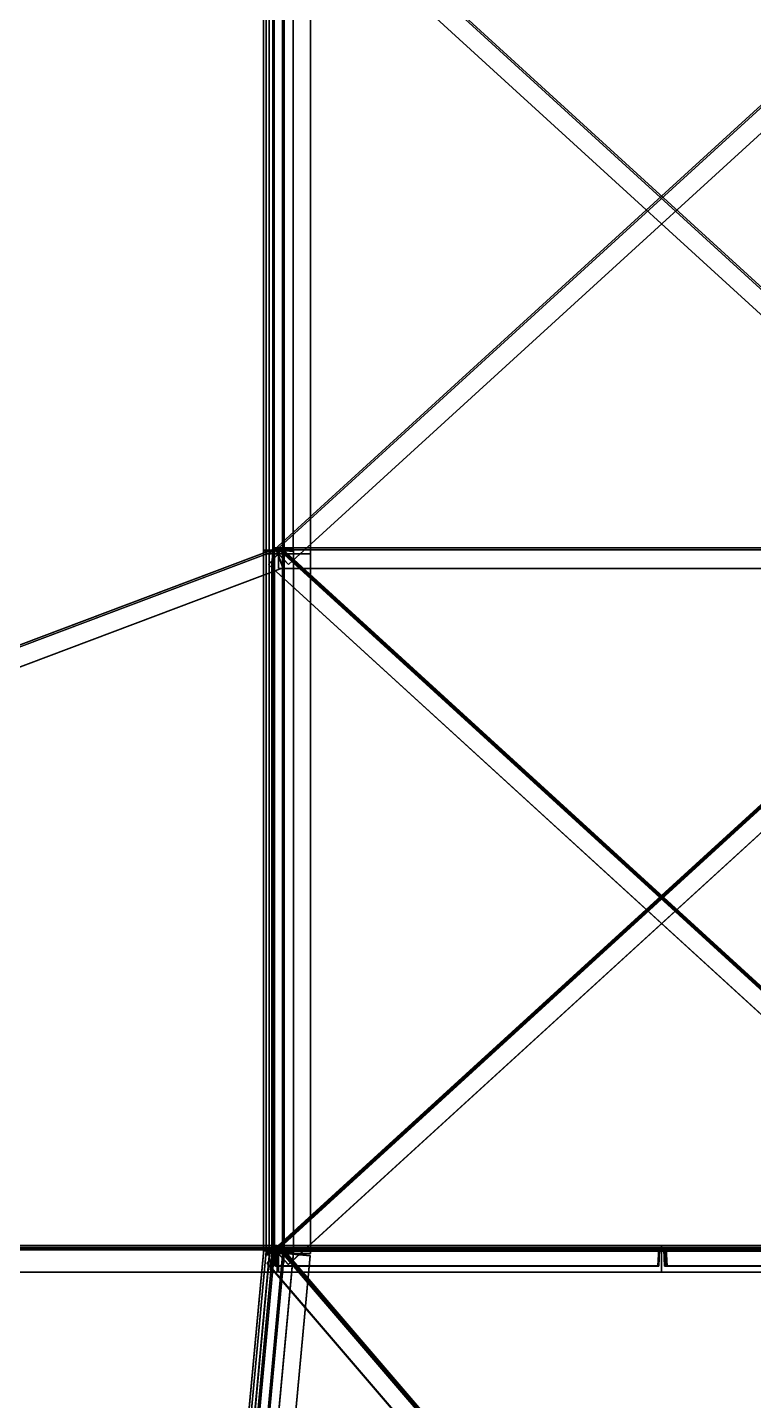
# Model space of a CAD drawing. Extents: x -14.2 to 13.4, y -20.5 to 46.3.
# Drawn here: x -2.151 to 0.312, y 23.502 to 28.161 of the extents above; entities that cross this region are included whole.
import ezdxf

# ---------------------------------------------------------------- set-up
doc = ezdxf.new("R2010")
doc.units = 0

msp = doc.modelspace()

# ---------------------------------------------------------------- linework, layer by layer
at = {"layer": '1', "color": 5}
for points in [[(-1.3506, 28.7625, 0.9852), (-1.3506, 26.3875, -1.0148), (-1.2806, 26.3875, -1.0148), (-1.2806, 28.7625, 0.9852)], [(-1.3506, 28.7592, 0.989), (-1.3506, 26.3842, -1.011), (-1.3506, 26.3875, -1.0148), (-1.3506, 28.7625, 0.9852)], [(-1.2856, 28.7592, 0.989), (-1.2856, 26.3842, -1.011), (-1.3506, 26.3842, -1.011), (-1.3506, 28.7592, 0.989)], [(-1.2867, 28.7646, 1.0197), (1.3133, 26.3896, 1.0197), (1.2661, 26.3379, 1.0197), (-1.3339, 28.7129, 1.0197)], [(-1.3339, 28.7129, -1.0197), (1.2661, 26.3379, -1.0197), (1.3133, 26.3896, -1.0197), (-1.2867, 28.7646, -1.0197)], [(-1.3339, 28.7129, 1.0137), (1.2661, 26.3379, 1.0137), (1.3093, 26.3851, 1.0137), (-1.2907, 28.7601, 1.0137)], [(-1.2907, 28.7601, -1.0137), (1.3093, 26.3851, -1.0137), (1.2661, 26.3379, -1.0137), (-1.3339, 28.7129, -1.0137)], [(-1.2494, 28.7625, -0.9852), (-1.2494, 26.3875, 1.0148), (-1.3194, 26.3875, 1.0148), (-1.3194, 28.7625, -0.9852)], [(-1.3194, 28.7625, -0.9852), (-1.3194, 26.3875, 1.0148), (-1.3194, 26.3424, 0.9613), (-1.3194, 28.7174, -1.0387)], [(-1.3144, 28.7592, -0.989), (-1.3144, 26.3842, 1.011), (-1.2494, 26.3842, 1.011), (-1.2494, 28.7592, -0.989)], [(-1.3144, 28.7174, -1.0387), (-1.3144, 26.3424, 0.9613), (-1.3144, 26.3842, 1.011), (-1.3144, 28.7592, -0.989)], [(1.3339, 28.7129, 1.0197), (-1.2661, 26.3379, 1.0197), (-1.3133, 26.3896, 1.0197), (1.2867, 28.7646, 1.0197)], [(1.2867, 28.7646, 0.9497), (-1.3133, 26.3896, 0.9497), (-1.3093, 26.3851, 0.9497), (1.2907, 28.7601, 0.9497)], [(1.2867, 28.7646, 1.0197), (-1.3133, 26.3896, 1.0197), (-1.3133, 26.3896, 0.9497), (1.2867, 28.7646, 0.9497)], [(1.2867, 28.7646, -0.9497), (-1.3133, 26.3896, -0.9497), (-1.3133, 26.3896, -1.0197), (1.2867, 28.7646, -1.0197)], [(1.2907, 28.7601, -0.9497), (-1.3093, 26.3851, -0.9497), (-1.3133, 26.3896, -0.9497), (1.2867, 28.7646, -0.9497)], [(1.2867, 28.7646, -1.0197), (-1.3133, 26.3896, -1.0197), (-1.2661, 26.3379, -1.0197), (1.3339, 28.7129, -1.0197)], [(1.2907, 28.7601, 1.0137), (-1.3093, 26.3851, 1.0137), (-1.2661, 26.3379, 1.0137), (1.3339, 28.7129, 1.0137)], [(1.2907, 28.7601, 0.9497), (-1.3093, 26.3851, 0.9497), (-1.3093, 26.3851, 1.0137), (1.2907, 28.7601, 1.0137)], [(1.2907, 28.7601, -1.0137), (-1.3093, 26.3851, -1.0137), (-1.3093, 26.3851, -0.9497), (1.2907, 28.7601, -0.9497)], [(1.3339, 28.7129, -1.0137), (-1.2661, 26.3379, -1.0137), (-1.3093, 26.3851, -1.0137), (1.2907, 28.7601, -1.0137)], [(-1.2907, 28.7601, 0.9497), (1.3093, 26.3851, 0.9497), (1.3133, 26.3896, 0.9497), (-1.2867, 28.7646, 0.9497)], [(-1.2867, 28.7646, -0.9497), (1.3133, 26.3896, -0.9497), (1.3093, 26.3851, -0.9497), (-1.2907, 28.7601, -0.9497)], [(-1.2907, 28.7601, 1.0137), (1.3093, 26.3851, 1.0137), (1.3093, 26.3851, 0.9497), (-1.2907, 28.7601, 0.9497)], [(-1.2907, 28.7601, -0.9497), (1.3093, 26.3851, -0.9497), (1.3093, 26.3851, -1.0137), (-1.2907, 28.7601, -1.0137)], [(-1.2867, 28.7646, 0.9497), (1.3133, 26.3896, 0.9497), (1.3133, 26.3896, 1.0197), (-1.2867, 28.7646, 1.0197)], [(-1.2867, 28.7646, -1.0197), (1.3133, 26.3896, -1.0197), (1.3133, 26.3896, -0.9497), (-1.2867, 28.7646, -0.9497)], [(-1.2856, 28.7174, 1.0387), (-1.2856, 26.3424, -0.9613), (-1.2856, 26.3842, -1.011), (-1.2856, 28.7592, 0.989)], [(-1.2806, 28.7625, 0.9852), (-1.2806, 26.3875, -1.0148), (-1.2806, 26.3424, -0.9613), (-1.2806, 28.7174, 1.0387)], [(-1.2494, 28.7592, -0.989), (-1.2494, 26.3842, 1.011), (-1.2494, 26.3875, 1.0148), (-1.2494, 28.7625, -0.9852)], [(-1.3339, 28.7129, 1.0197), (1.2661, 26.3379, 1.0197), (1.2661, 26.3379, 1.0137), (-1.3339, 28.7129, 1.0137)], [(-1.3339, 28.7129, -1.0137), (1.2661, 26.3379, -1.0137), (1.2661, 26.3379, -1.0197), (-1.3339, 28.7129, -1.0197)], [(-1.3194, 28.7174, -1.0387), (-1.3194, 26.3424, 0.9613), (-1.3144, 26.3424, 0.9613), (-1.3144, 28.7174, -1.0387)], [(-1.2806, 28.7174, 1.0387), (-1.2806, 26.3424, -0.9613), (-1.2856, 26.3424, -0.9613), (-1.2856, 28.7174, 1.0387)], [(1.3339, 28.7129, 1.0137), (-1.2661, 26.3379, 1.0137), (-1.2661, 26.3379, 1.0197), (1.3339, 28.7129, 1.0197)], [(1.3339, 28.7129, -1.0197), (-1.2661, 26.3379, -1.0197), (-1.2661, 26.3379, -1.0137), (1.3339, 28.7129, -1.0137)], [(-1.3097, 26.3924, 1.0195), (-7.6097, 24.0174, 0.0195), (-7.6, 24.0211, -0.0497), (-1.3, 26.3961, 0.9503)], [(-1.3, 26.3961, -0.9503), (-7.6, 24.0211, 0.0497), (-7.6097, 24.0174, -0.0195), (-1.3097, 26.3924, -1.0195)], [(-1.285, 26.3269, 1.0195), (-7.585, 23.9519, 0.0195), (-7.6097, 24.0174, 0.0195), (-1.3097, 26.3924, 1.0195)], [(-1.3097, 26.3924, -1.0195), (-7.6097, 24.0174, -0.0195), (-7.585, 23.9519, -0.0195), (-1.285, 26.3269, -1.0195)], [(-1.2979, 26.3904, 0.9503), (-7.5979, 24.0154, -0.0497), (-7.6067, 24.0121, 0.0136), (-1.3067, 26.3871, 1.0136)], [(-1.3067, 26.3871, -1.0136), (-7.6067, 24.0121, -0.0136), (-7.5979, 24.0154, 0.0497), (-1.2979, 26.3904, -0.9503)], [(-1.3067, 26.3871, 1.0136), (-7.6067, 24.0121, 0.0136), (-7.5841, 23.9522, 0.0136), (-1.2841, 26.3272, 1.0136)], [(-1.2841, 26.3272, -1.0136), (-7.5841, 23.9522, -0.0136), (-7.6067, 24.0121, -0.0136), (-1.3067, 26.3871, -1.0136)], [(-1.3, 26.3961, 0.9503), (-7.6, 24.0211, -0.0497), (-7.5979, 24.0154, -0.0497), (-1.2979, 26.3904, 0.9503)], [(-1.2979, 26.3904, -0.9503), (-7.5979, 24.0154, 0.0497), (-7.6, 24.0211, 0.0497), (-1.3, 26.3961, -0.9503)], [(-1.2806, 26.3875, -1.0148), (-1.3506, 26.3875, -1.0148), (-1.3506, 26.3842, -1.011)], [(-1.2806, 26.3875, -1.0148), (-1.3506, 26.3842, -1.011), (-1.2856, 26.3842, -1.011)], [(-1.3505, 26.3877, 0.9849), (-1.3505, 24.0127, -1.0151), (-1.2805, 24.0124, -1.0147), (-1.2805, 26.3874, 0.9853)], [(-1.3505, 26.3845, 0.9887), (-1.3505, 24.0095, -1.0113), (-1.3505, 24.0127, -1.0151), (-1.3505, 26.3877, 0.9849)], [(-1.2805, 26.3874, 0.9853), (-1.3505, 26.3877, 0.9849), (-1.3505, 26.3845, 0.9887)], [(-1.2805, 26.3874, 0.9853), (-1.3505, 26.3845, 0.9887), (-1.2855, 26.3842, 0.9891)], [(-1.2855, 26.3842, 0.9891), (-1.2855, 24.0092, -1.0109), (-1.3505, 24.0095, -1.0113), (-1.3505, 26.3845, 0.9887)], [(-1.2867, 26.3896, -0.9803), (1.3133, 24.0146, -0.9803), (1.2661, 23.9629, -0.9803), (-1.3339, 26.3379, -0.9803)], [(-1.2867, 26.3896, -0.9803), (-1.2907, 26.3851, -0.9863), (-1.3339, 26.3379, -0.9863)], [(-1.2867, 26.3896, -0.9803), (-1.3339, 26.3379, -0.9863), (-1.3339, 26.3379, -0.9803)], [(-1.3339, 26.3379, -0.9863), (1.2661, 23.9629, -0.9863), (1.3093, 24.0101, -0.9863), (-1.2907, 26.3851, -0.9863)], [(-1.2861, 26.3903, 1.0187), (-1.2903, 26.3856, 1.013), (-1.3334, 26.3384, 1.0162)], [(-1.2861, 26.3903, 1.0187), (-1.3334, 26.3384, 1.0162), (-1.3332, 26.3386, 1.0221)], [(-1.3334, 26.3384, 1.0162), (1.2666, 23.9634, 1.0162), (1.3097, 24.0106, 1.013), (-1.2903, 26.3856, 1.013)], [(-1.2861, 26.3903, 1.0187), (1.3139, 24.0153, 1.0187), (1.2668, 23.9636, 1.0221), (-1.3332, 26.3386, 1.0221)], [(-1.3182, 26.3882, -0.9843), (-1.3182, 24.0132, 1.0157), (-1.3223, 23.9682, 0.9622), (-1.3223, 26.3432, -1.0378)], [(-1.3182, 26.3882, -0.9843), (-1.3173, 26.343, -1.038), (-1.3223, 26.3432, -1.0378)], [(-1.3194, 26.3244, 1), (-1.3194, 26.3244, -1), (-1.3194, 26.3944, -1), (-1.3194, 26.3944, 1)], [(-1.3194, 26.3944, 1), (-1.3194, 26.3944, -1), (-1.2494, 26.3944, -1), (-1.2494, 26.3944, 1)], [(-1.3194, 26.3944, 1), (-1.3194, 26.3244, 1), (-1.3144, 26.3244, 1)], [(-1.3194, 26.3944, 1), (-1.3144, 26.3244, 1), (-1.3144, 26.3894, 1)], [(-1.3194, 26.3944, 1), (-1.3144, 26.3894, 1), (-1.2494, 26.3894, 1)], [(-1.3194, 26.3944, 1), (-1.2494, 26.3894, 1), (-1.2494, 26.3944, 1)], [(-1.3194, 26.3944, -1), (-1.3194, 26.3244, -1), (-1.3144, 26.3244, -1)], [(-1.3194, 26.3944, -1), (-1.3144, 26.3244, -1), (-1.3144, 26.3894, -1)], [(-1.3194, 26.3944, -1), (-1.3144, 26.3894, -1), (-1.2494, 26.3894, -1)], [(-1.3194, 26.3944, -1), (-1.2494, 26.3894, -1), (-1.2494, 26.3944, -1)], [(-1.3194, 26.3875, 1.0148), (-1.2494, 26.3875, 1.0148), (-1.2494, 26.3842, 1.011)], [(-1.3194, 26.3875, 1.0148), (-1.2494, 26.3842, 1.011), (-1.3144, 26.3842, 1.011)], [(-1.3194, 26.3875, 1.0148), (-1.3144, 26.3842, 1.011), (-1.3144, 26.3424, 0.9613)], [(-1.3194, 26.3875, 1.0148), (-1.3144, 26.3424, 0.9613), (-1.3194, 26.3424, 0.9613)], [(-1.2483, 26.3855, -0.9875), (-1.2483, 24.0105, 1.0125), (-1.3182, 24.0132, 1.0157), (-1.3182, 26.3882, -0.9843)], [(-1.3182, 26.3882, -0.9843), (-1.2483, 26.3855, -0.9875), (-1.2486, 26.3823, -0.9913)], [(-1.3182, 26.3882, -0.9843), (-1.2486, 26.3823, -0.9913), (-1.3135, 26.3848, -0.9884)], [(-1.3182, 26.3882, -0.9843), (-1.3135, 26.3848, -0.9884), (-1.3173, 26.343, -1.038)], [(-1.3173, 26.343, -1.038), (-1.3173, 23.968, 0.962), (-1.3135, 24.0098, 1.0116), (-1.3135, 26.3848, -0.9884)], [(-1.3144, 26.3894, 1), (-1.3144, 26.3894, -1), (-1.3144, 26.3244, -1), (-1.3144, 26.3244, 1)], [(-1.2494, 26.3894, 1), (-1.2494, 26.3894, -1), (-1.3144, 26.3894, -1), (-1.3144, 26.3894, 1)], [(1.2884, 26.3877, -0.9488), (-1.3116, 24.0127, -0.9488), (-1.3139, 24.0153, -1.0187), (1.2861, 26.3903, -1.0187)], [(1.2861, 26.3903, -1.0187), (-1.3139, 24.0153, -1.0187), (-1.2668, 23.9636, -1.0221), (1.3332, 26.3386, -1.0221)], [(-1.3135, 26.3848, -0.9884), (-1.3135, 24.0098, 1.0116), (-1.2486, 24.0073, 1.0087), (-1.2486, 26.3823, -0.9913)], [(-1.3133, 26.3896, 1.0197), (-1.2661, 26.3379, 1.0197), (-1.2661, 26.3379, 1.0137)], [(-1.3133, 26.3896, 1.0197), (-1.2661, 26.3379, 1.0137), (-1.3093, 26.3851, 1.0137)], [(-1.3133, 26.3896, 1.0197), (-1.3093, 26.3851, 1.0137), (-1.3093, 26.3851, 0.9497)], [(-1.3133, 26.3896, 1.0197), (-1.3093, 26.3851, 0.9497), (-1.3133, 26.3896, 0.9497)], [(-1.3133, 26.3896, -1.0197), (-1.3133, 26.3896, -0.9497), (-1.3093, 26.3851, -0.9497)], [(-1.3133, 26.3896, -1.0197), (-1.3093, 26.3851, -0.9497), (-1.3093, 26.3851, -1.0137)], [(-1.3133, 26.3896, -1.0197), (-1.3093, 26.3851, -1.0137), (-1.2661, 26.3379, -1.0137)], [(-1.3133, 26.3896, -1.0197), (-1.2661, 26.3379, -1.0137), (-1.2661, 26.3379, -1.0197)], [(1.2867, 26.3896, 1.0503), (-1.3133, 24.0146, 1.0503), (-1.3133, 24.0146, 0.9803), (1.2867, 26.3896, 0.9803)], [(1.2907, 26.3851, 1.0503), (-1.3093, 24.0101, 1.0503), (-1.3133, 24.0146, 1.0503), (1.2867, 26.3896, 1.0503)], [(1.2867, 26.3896, 0.9803), (-1.3133, 24.0146, 0.9803), (-1.2661, 23.9629, 0.9803), (1.3339, 26.3379, 0.9803)], [(1.2924, 26.3833, -0.9491), (-1.3076, 24.0083, -0.9491), (-1.3116, 24.0127, -0.9488), (1.2884, 26.3877, -0.9488)], [(-1.3097, 26.3924, 1.0195), (-1.2979, 26.3904, 0.9503), (-1.3, 26.3961, 0.9503)], [(-1.3097, 26.3924, -1.0195), (-1.3, 26.3961, -0.9503), (-1.2979, 26.3904, -0.9503)], [(-1.3097, 26.3924, 1.0195), (-1.285, 26.3269, 1.0195), (-1.2841, 26.3272, 1.0136)], [(-1.3097, 26.3924, 1.0195), (-1.2841, 26.3272, 1.0136), (-1.3067, 26.3871, 1.0136)], [(-1.3097, 26.3924, 1.0195), (-1.3067, 26.3871, 1.0136), (-1.2979, 26.3904, 0.9503)], [(-1.3097, 26.3924, -1.0195), (-1.2979, 26.3904, -0.9503), (-1.3067, 26.3871, -1.0136)], [(-1.3097, 26.3924, -1.0195), (-1.3067, 26.3871, -1.0136), (-1.2841, 26.3272, -1.0136)], [(-1.3097, 26.3924, -1.0195), (-1.2841, 26.3272, -1.0136), (-1.285, 26.3269, -1.0195)], [(1.2903, 26.3856, -1.013), (-1.3097, 24.0106, -1.013), (-1.3076, 24.0083, -0.9491), (1.2924, 26.3833, -0.9491)], [(1.3334, 26.3384, -1.0162), (-1.2666, 23.9634, -1.0162), (-1.3097, 24.0106, -1.013), (1.2903, 26.3856, -1.013)], [(1.2907, 26.3851, 0.9863), (-1.3093, 24.0101, 0.9863), (-1.3093, 24.0101, 1.0503), (1.2907, 26.3851, 1.0503)], [(1.3339, 26.3379, 0.9863), (-1.2661, 23.9629, 0.9863), (-1.3093, 24.0101, 0.9863), (1.2907, 26.3851, 0.9863)], [(1.3, 26.3247, 1.0197), (-1.3, 26.3247, 1.0197), (-1.3, 26.3947, 1.0197), (1.3, 26.3947, 1.0197)], [(1.3, 26.3947, 0.9497), (-1.3, 26.3947, 0.9497), (-1.3, 26.3887, 0.9497), (1.3, 26.3887, 0.9497)], [(1.3, 26.3947, 1.0197), (-1.3, 26.3947, 1.0197), (-1.3, 26.3947, 0.9497), (1.3, 26.3947, 0.9497)], [(-1.3, 26.3947, 1.0197), (-1.3, 26.3247, 1.0197), (-1.3, 26.3247, 1.0137)], [(-1.3, 26.3947, 1.0197), (-1.3, 26.3247, 1.0137), (-1.3, 26.3887, 1.0137)], [(-1.3, 26.3947, 1.0197), (-1.3, 26.3887, 1.0137), (-1.3, 26.3887, 0.9497)], [(-1.3, 26.3947, 1.0197), (-1.3, 26.3887, 0.9497), (-1.3, 26.3947, 0.9497)], [(1.3, 26.3947, -0.9497), (-1.3, 26.3947, -0.9497), (-1.3, 26.3947, -1.0197), (1.3, 26.3947, -1.0197)], [(1.3, 26.3887, -0.9497), (-1.3, 26.3887, -0.9497), (-1.3, 26.3947, -0.9497), (1.3, 26.3947, -0.9497)], [(1.3, 26.3947, -1.0197), (-1.3, 26.3947, -1.0197), (-1.3, 26.3247, -1.0197), (1.3, 26.3247, -1.0197)], [(-1.3, 26.3947, -1.0197), (-1.3, 26.3947, -0.9497), (-1.3, 26.3887, -0.9497)], [(-1.3, 26.3947, -1.0197), (-1.3, 26.3887, -0.9497), (-1.3, 26.3887, -1.0137)], [(-1.3, 26.3947, -1.0197), (-1.3, 26.3887, -1.0137), (-1.3, 26.3247, -1.0137)], [(-1.3, 26.3947, -1.0197), (-1.3, 26.3247, -1.0137), (-1.3, 26.3247, -1.0197)], [(1.3, 26.3887, 1.0137), (-1.3, 26.3887, 1.0137), (-1.3, 26.3247, 1.0137), (1.3, 26.3247, 1.0137)], [(1.3, 26.3887, 0.9497), (-1.3, 26.3887, 0.9497), (-1.3, 26.3887, 1.0137), (1.3, 26.3887, 1.0137)], [(1.3, 26.3887, -1.0137), (-1.3, 26.3887, -1.0137), (-1.3, 26.3887, -0.9497), (1.3, 26.3887, -0.9497)], [(1.3, 26.3247, -1.0137), (-1.3, 26.3247, -1.0137), (-1.3, 26.3887, -1.0137), (1.3, 26.3887, -1.0137)], [(-1.2861, 26.3903, 1.0187), (-1.2884, 26.3877, 0.9488), (-1.2924, 26.3833, 0.9491)], [(-1.2861, 26.3903, 1.0187), (-1.2924, 26.3833, 0.9491), (-1.2903, 26.3856, 1.013)], [(-1.2924, 26.3833, 0.9491), (1.3076, 24.0083, 0.9491), (1.3116, 24.0127, 0.9488), (-1.2884, 26.3877, 0.9488)], [(-1.2903, 26.3856, 1.013), (1.3097, 24.0106, 1.013), (1.3076, 24.0083, 0.9491), (-1.2924, 26.3833, 0.9491)], [(-1.2907, 26.3851, -1.0503), (1.3093, 24.0101, -1.0503), (1.3133, 24.0146, -1.0503), (-1.2867, 26.3896, -1.0503)], [(-1.2867, 26.3896, -0.9803), (-1.2867, 26.3896, -1.0503), (-1.2907, 26.3851, -1.0503)], [(-1.2867, 26.3896, -0.9803), (-1.2907, 26.3851, -1.0503), (-1.2907, 26.3851, -0.9863)], [(-1.2907, 26.3851, -0.9863), (1.3093, 24.0101, -0.9863), (1.3093, 24.0101, -1.0503), (-1.2907, 26.3851, -1.0503)], [(-1.2884, 26.3877, 0.9488), (1.3116, 24.0127, 0.9488), (1.3139, 24.0153, 1.0187), (-1.2861, 26.3903, 1.0187)], [(-1.2867, 26.3896, -1.0503), (1.3133, 24.0146, -1.0503), (1.3133, 24.0146, -0.9803), (-1.2867, 26.3896, -0.9803)], [(-1.2805, 26.3874, 0.9853), (-1.2855, 26.3842, 0.9891), (-1.2861, 26.3423, 1.0388)], [(-1.2805, 26.3874, 0.9853), (-1.2861, 26.3423, 1.0388), (-1.2811, 26.3423, 1.0389)], [(-1.2861, 26.3423, 1.0388), (-1.2861, 23.9673, -0.9612), (-1.2855, 24.0092, -1.0109), (-1.2855, 26.3842, 0.9891)], [(-1.2806, 26.3875, -1.0148), (-1.2856, 26.3842, -1.011), (-1.2856, 26.3424, -0.9613)], [(-1.2806, 26.3875, -1.0148), (-1.2856, 26.3424, -0.9613), (-1.2806, 26.3424, -0.9613)], [(-1.2805, 26.3874, 0.9853), (-1.2805, 24.0124, -1.0147), (-1.2811, 23.9673, -0.9611), (-1.2811, 26.3423, 1.0389)], [(-1.2494, 26.3944, 1), (-1.2494, 26.3944, -1), (-1.2494, 26.3894, -1), (-1.2494, 26.3894, 1)], [(-1.2486, 26.3823, -0.9913), (-1.2486, 24.0073, 1.0087), (-1.2483, 24.0105, 1.0125), (-1.2483, 26.3855, -0.9875)], [(-1.2841, 26.3272, 1.0136), (-7.5841, 23.9522, 0.0136), (-7.585, 23.9519, 0.0195), (-1.285, 26.3269, 1.0195)], [(-1.285, 26.3269, -1.0195), (-7.585, 23.9519, -0.0195), (-7.5841, 23.9522, -0.0136), (-1.2841, 26.3272, -1.0136)], [(-1.3339, 26.3379, -0.9803), (1.2661, 23.9629, -0.9803), (1.2661, 23.9629, -0.9863), (-1.3339, 26.3379, -0.9863)], [(-1.3332, 26.3386, 1.0221), (1.2668, 23.9636, 1.0221), (1.2666, 23.9634, 1.0162), (-1.3334, 26.3384, 1.0162)], [(-1.3223, 26.3432, -1.0378), (-1.3223, 23.9682, 0.9622), (-1.3173, 23.968, 0.962), (-1.3173, 26.343, -1.038)], [(-1.3144, 26.3244, 1), (-1.3144, 26.3244, -1), (-1.3194, 26.3244, -1), (-1.3194, 26.3244, 1)], [(1.3, 26.3247, 1.0137), (-1.3, 26.3247, 1.0137), (-1.3, 26.3247, 1.0197), (1.3, 26.3247, 1.0197)], [(1.3, 26.3247, -1.0197), (-1.3, 26.3247, -1.0197), (-1.3, 26.3247, -1.0137), (1.3, 26.3247, -1.0137)], [(-1.2811, 26.3423, 1.0389), (-1.2811, 23.9673, -0.9611), (-1.2861, 23.9673, -0.9612), (-1.2861, 26.3423, 1.0388)], [(1.3332, 26.3386, -1.0221), (-1.2668, 23.9636, -1.0221), (-1.2666, 23.9634, -1.0162), (1.3334, 26.3384, -1.0162)], [(1.3339, 26.3379, 0.9803), (-1.2661, 23.9629, 0.9803), (-1.2661, 23.9629, 0.9863), (1.3339, 26.3379, 0.9863)], [(-1.3497, 24.0125, 0.988), (-1.6642, 20.6125, -1.2599), (-1.664, 20.6153, -1.2641), (-1.3495, 24.0153, 0.9838)], [(-1.285, 24.0065, 0.988), (-1.5995, 20.6065, -1.2599), (-1.6642, 20.6125, -1.2599), (-1.3497, 24.0125, 0.988)], [(-1.3495, 24.0153, 0.9838), (-1.664, 20.6153, -1.2641), (-1.5943, 20.6088, -1.2641), (-1.2798, 24.0088, 0.9838)], [(-1.3183, 24.0124, -0.9838), (-1.6328, 20.6124, 1.2641), (-1.6363, 20.574, 1.2056), (-1.3218, 23.9741, -1.0423)], [(-1.2486, 24.0059, -0.9838), (-1.5631, 20.6059, 1.2641), (-1.6328, 20.6124, 1.2641), (-1.3183, 24.0124, -0.9838)], [(-1.3169, 23.9736, -1.0423), (-1.6314, 20.5736, 1.2056), (-1.6281, 20.6092, 1.2599), (-1.3136, 24.0092, -0.988)], [(1.2848, 24.0093, -0.949), (-1.6297, 20.6093, -1.1969), (-1.6294, 20.6141, -1.2668), (1.2851, 24.0142, -1.0188)], [(1.2894, 24.0054, -0.9493), (-1.6251, 20.6054, -1.1972), (-1.6297, 20.6093, -1.1969), (1.2848, 24.0093, -0.949)], [(1.2853, 24.0162, 1.0494), (-1.6292, 20.6162, 1.2973), (-1.6296, 20.6115, 1.2275), (1.2849, 24.0115, 0.9796)], [(1.2849, 24.0115, 0.9796), (-1.6296, 20.6115, 1.2275), (-1.5764, 20.5661, 1.2302), (1.3381, 23.9661, 0.9823)], [(1.2851, 24.0142, -1.0188), (-1.6294, 20.6141, -1.2668), (-1.5762, 20.5688, -1.2697), (1.3383, 23.9688, -1.0218)], [(1.2899, 24.0123, 1.0496), (-1.6246, 20.6123, 1.2975), (-1.6292, 20.6162, 1.2973), (1.2853, 24.0162, 1.0494)], [(-1.3136, 24.0092, -0.988), (-1.6281, 20.6092, 1.2599), (-1.5633, 20.6032, 1.2599), (-1.2488, 24.0032, -0.988)], [(1.2896, 24.0098, -1.0131), (-1.6249, 20.6098, -1.261), (-1.6251, 20.6054, -1.1972), (1.2894, 24.0054, -0.9493)], [(1.2895, 24.008, 0.9858), (-1.625, 20.608, 1.2337), (-1.6246, 20.6123, 1.2975), (1.2899, 24.0123, 1.0496)], [(1.3381, 23.9665, 0.9883), (-1.5764, 20.5665, 1.2362), (-1.625, 20.608, 1.2337), (1.2895, 24.008, 0.9858)], [(1.3383, 23.9683, -1.0158), (-1.5762, 20.5683, -1.2637), (-1.6249, 20.6098, -1.261), (1.2896, 24.0098, -1.0131)], [(-1.2883, 23.9709, 1.0423), (-1.6028, 20.5709, -1.2056), (-1.5995, 20.6065, -1.2599), (-1.285, 24.0065, 0.988)], [(-1.2798, 24.0088, 0.9838), (-1.5943, 20.6088, -1.2641), (-1.5978, 20.5705, -1.2056), (-1.2833, 23.9705, 1.0423)], [(-1.2488, 24.0032, -0.988), (-1.5633, 20.6032, 1.2599), (-1.5631, 20.6059, 1.2641), (-1.2486, 24.0059, -0.9838)], [(-1.2805, 24.0124, -1.0147), (-1.3505, 24.0127, -1.0151), (-1.3505, 24.0095, -1.0113)], [(-1.2805, 24.0124, -1.0147), (-1.3505, 24.0095, -1.0113), (-1.2855, 24.0092, -1.0109)], [(-1.2798, 24.0088, 0.9838), (-1.3495, 24.0153, 0.9838), (-1.3497, 24.0125, 0.988)], [(-1.2798, 24.0088, 0.9838), (-1.3497, 24.0125, 0.988), (-1.285, 24.0065, 0.988)], [(-1.2851, 24.0142, 1.0188), (1.6294, 20.6141, 1.2668), (1.5762, 20.5688, 1.2697), (-1.3383, 23.9688, 1.0218)], [(-1.2851, 24.0142, 1.0188), (-1.2896, 24.0098, 1.0131), (-1.3383, 23.9683, 1.0158)], [(-1.2851, 24.0142, 1.0188), (-1.3383, 23.9683, 1.0158), (-1.3383, 23.9688, 1.0218)], [(-1.3383, 23.9683, 1.0158), (1.5762, 20.5683, 1.2637), (1.6249, 20.6098, 1.261), (-1.2896, 24.0098, 1.0131)], [(-1.2849, 24.0115, -0.9796), (1.6296, 20.6115, -1.2275), (1.5764, 20.5661, -1.2302), (-1.3381, 23.9661, -0.9823)], [(-1.2849, 24.0115, -0.9796), (-1.2895, 24.008, -0.9858), (-1.3381, 23.9665, -0.9883)], [(-1.2849, 24.0115, -0.9796), (-1.3381, 23.9665, -0.9883), (-1.3381, 23.9661, -0.9823)], [(-1.3381, 23.9665, -0.9883), (1.5764, 20.5665, -1.2362), (1.625, 20.608, -1.2337), (-1.2895, 24.008, -0.9858)], [(-1.3182, 24.0132, 1.0157), (-1.3173, 23.968, 0.962), (-1.3223, 23.9682, 0.9622)], [(-1.3183, 24.0124, -0.9838), (-1.3169, 23.9736, -1.0423), (-1.3218, 23.9741, -1.0423)], [(-1.3183, 24.0124, -0.9838), (-1.2486, 24.0059, -0.9838), (-1.2488, 24.0032, -0.988)], [(-1.3183, 24.0124, -0.9838), (-1.2488, 24.0032, -0.988), (-1.3136, 24.0092, -0.988)], [(-1.3183, 24.0124, -0.9838), (-1.3136, 24.0092, -0.988), (-1.3169, 23.9736, -1.0423)], [(-1.3182, 24.0132, 1.0157), (-1.2483, 24.0105, 1.0125), (-1.2486, 24.0073, 1.0087)], [(-1.3182, 24.0132, 1.0157), (-1.2486, 24.0073, 1.0087), (-1.3135, 24.0098, 1.0116)], [(-1.3182, 24.0132, 1.0157), (-1.3135, 24.0098, 1.0116), (-1.3173, 23.968, 0.962)], [(-1.3139, 24.0153, -1.0187), (-1.3116, 24.0127, -0.9488), (-1.3076, 24.0083, -0.9491)], [(-1.3139, 24.0153, -1.0187), (-1.3076, 24.0083, -0.9491), (-1.3097, 24.0106, -1.013)], [(-1.3139, 24.0153, -1.0187), (-1.3097, 24.0106, -1.013), (-1.2666, 23.9634, -1.0162)], [(-1.3139, 24.0153, -1.0187), (-1.2666, 23.9634, -1.0162), (-1.2668, 23.9636, -1.0221)], [(-1.3133, 24.0146, 0.9803), (-1.3133, 24.0146, 1.0503), (-1.3093, 24.0101, 1.0503)], [(-1.3133, 24.0146, 0.9803), (-1.3093, 24.0101, 1.0503), (-1.3093, 24.0101, 0.9863)], [(-1.3133, 24.0146, 0.9803), (-1.3093, 24.0101, 0.9863), (-1.2661, 23.9629, 0.9863)], [(-1.3133, 24.0146, 0.9803), (-1.2661, 23.9629, 0.9863), (-1.2661, 23.9629, 0.9803)], [(-0.0124, 23.9582, 1.0161), (-1.3124, 23.9582, 0.0161), (-1.3091, 24.0179, 0.0118), (-0.0091, 24.0179, 1.0118)], [(-1.3091, 24.0179, 0.0118), (-1.3124, 23.9582, 0.0161), (-1.31, 23.9578, 0.013)], [(-0.0091, 24.0179, -1.0118), (-1.3091, 24.0179, -0.0118), (-1.3124, 23.9582, -0.0161), (-0.0124, 23.9582, -1.0161)], [(-1.3091, 24.0179, -0.0118), (-1.31, 23.9578, -0.013), (-1.3124, 23.9582, -0.0161)], [(-1.3091, 24.0179, 0.0118), (-1.31, 23.9578, 0.013), (-1.3069, 24.0136, 0.009)], [(-1.3091, 24.0179, -0.0118), (-1.3069, 24.0136, -0.009), (-1.31, 23.9578, -0.013)], [(-0.0069, 24.0136, 1.009), (-1.3069, 24.0136, 0.009), (-1.31, 23.9578, 0.013), (-0.01, 23.9578, 1.013)], [(-0.01, 23.9578, -1.013), (-1.31, 23.9578, -0.013), (-1.3069, 24.0136, -0.009), (-0.0069, 24.0136, -1.009)], [(-0.0091, 24.0179, 1.0118), (-1.3091, 24.0179, 0.0118), (-1.2727, 24.0125, -0.0355), (0.0273, 24.0125, 0.9645)], [(-1.3091, 24.0179, 0.0118), (-1.3069, 24.0136, 0.009), (-1.2729, 24.0085, -0.0352)], [(-1.3091, 24.0179, 0.0118), (-1.2729, 24.0085, -0.0352), (-1.2727, 24.0125, -0.0355)], [(0.0273, 24.0125, -0.9645), (-1.2727, 24.0125, 0.0355), (-1.3091, 24.0179, -0.0118), (-0.0091, 24.0179, -1.0118)], [(-1.3091, 24.0179, -0.0118), (-1.2727, 24.0125, 0.0355), (-1.2729, 24.0085, 0.0352)], [(-1.3091, 24.0179, -0.0118), (-1.2729, 24.0085, 0.0352), (-1.3069, 24.0136, -0.009)], [(0.0271, 24.0085, 0.9648), (-1.2729, 24.0085, -0.0352), (-1.3069, 24.0136, 0.009), (-0.0069, 24.0136, 1.009)], [(-0.0069, 24.0136, -1.009), (-1.3069, 24.0136, -0.009), (-1.2729, 24.0085, 0.0352), (0.0271, 24.0085, -0.9648)], [(-1.2899, 24.0123, -1.0496), (1.6246, 20.6123, -1.2975), (1.6292, 20.6162, -1.2973), (-1.2853, 24.0162, -1.0494)], [(-1.2849, 24.0115, -0.9796), (-1.2853, 24.0162, -1.0494), (-1.2899, 24.0123, -1.0496)], [(-1.2895, 24.008, -0.9858), (1.625, 20.608, -1.2337), (1.6246, 20.6123, -1.2975), (-1.2899, 24.0123, -1.0496)], [(-1.2849, 24.0115, -0.9796), (-1.2899, 24.0123, -1.0496), (-1.2895, 24.008, -0.9858)], [(-1.2851, 24.0142, 1.0188), (-1.2894, 24.0054, 0.9493), (-1.2896, 24.0098, 1.0131)], [(-1.2896, 24.0098, 1.0131), (1.6249, 20.6098, 1.261), (1.6251, 20.6054, 1.1972), (-1.2894, 24.0054, 0.9493)], [(-1.2851, 24.0142, 1.0188), (-1.2848, 24.0093, 0.949), (-1.2894, 24.0054, 0.9493)], [(-1.2894, 24.0054, 0.9493), (1.6251, 20.6054, 1.1972), (1.6297, 20.6093, 1.1969), (-1.2848, 24.0093, 0.949)], [(-1.2798, 24.0088, 0.9838), (-1.285, 24.0065, 0.988), (-1.2883, 23.9709, 1.0423)], [(-1.2798, 24.0088, 0.9838), (-1.2883, 23.9709, 1.0423), (-1.2833, 23.9705, 1.0423)], [(-1.2805, 24.0124, -1.0147), (-1.2855, 24.0092, -1.0109), (-1.2861, 23.9673, -0.9612)], [(-1.2805, 24.0124, -1.0147), (-1.2861, 23.9673, -0.9612), (-1.2811, 23.9673, -0.9611)], [(-1.2853, 24.0162, -1.0494), (1.6292, 20.6162, -1.2973), (1.6296, 20.6115, -1.2275), (-1.2849, 24.0115, -0.9796)], [(-1.2848, 24.0093, 0.949), (1.6297, 20.6093, 1.1969), (1.6294, 20.6141, 1.2668), (-1.2851, 24.0142, 1.0188)], [(0.0273, 24.0125, 0.9645), (-1.2727, 24.0125, -0.0355), (-1.2729, 24.0085, -0.0352), (0.0271, 24.0085, 0.9648)], [(0.0271, 24.0085, -0.9648), (-1.2729, 24.0085, 0.0352), (-1.2727, 24.0125, 0.0355), (0.0273, 24.0125, -0.9645)], [(-0.0444, 24.014, 1), (-0.0444, 24.014, -1), (0.0155, 24.0174, -1), (0.0155, 24.0174, 1)], [(0.0155, 24.0174, 1), (-0.0444, 24.014, 1), (-0.0441, 24.01, 1)], [(0.0155, 24.0174, -1), (-0.0444, 24.014, -1), (-0.0441, 24.01, -1)], [(-0.0441, 24.01, 1), (-0.0441, 24.01, -1), (-0.0444, 24.014, -1), (-0.0444, 24.014, 1)], [(0.0155, 24.0174, 1), (-0.0441, 24.01, 1), (0.0118, 24.0132, 1)], [(0.0155, 24.0174, -1), (-0.0441, 24.01, -1), (0.0118, 24.0132, -1)], [(0.0118, 24.0132, 1), (0.0118, 24.0132, -1), (-0.0441, 24.01, -1), (-0.0441, 24.01, 1)], [(-0.0273, 24.0125, 0.9645), (1.2727, 24.0125, -0.0355), (1.3091, 24.0179, 0.0118), (0.0091, 24.0179, 1.0118)], [(0.0091, 24.0179, 1.0118), (-0.0273, 24.0125, 0.9645), (-0.0271, 24.0085, 0.9648)], [(0.0091, 24.0179, -1.0118), (1.3091, 24.0179, -0.0118), (1.2727, 24.0125, 0.0355), (-0.0273, 24.0125, -0.9645)], [(0.0091, 24.0179, -1.0118), (-0.0271, 24.0085, -0.9648), (-0.0273, 24.0125, -0.9645)], [(-0.0271, 24.0085, 0.9648), (1.2729, 24.0085, -0.0352), (1.2727, 24.0125, -0.0355), (-0.0273, 24.0125, 0.9645)], [(-0.0273, 24.0125, -0.9645), (1.2727, 24.0125, 0.0355), (1.2729, 24.0085, 0.0352), (-0.0271, 24.0085, -0.9648)], [(0.0091, 24.0179, 1.0118), (-0.0271, 24.0085, 0.9648), (0.0069, 24.0136, 1.009)], [(0.0091, 24.0179, -1.0118), (0.0069, 24.0136, -1.009), (-0.0271, 24.0085, -0.9648)], [(0.0069, 24.0136, 1.009), (1.3069, 24.0136, 0.009), (1.2729, 24.0085, -0.0352), (-0.0271, 24.0085, 0.9648)], [(-0.0271, 24.0085, -0.9648), (1.2729, 24.0085, 0.0352), (1.3069, 24.0136, -0.009), (0.0069, 24.0136, -1.009)], [(-0.0091, 24.0179, 1.0118), (-0.0124, 23.9582, 1.0161), (-0.01, 23.9578, 1.013)], [(-0.0091, 24.0179, -1.0118), (-0.01, 23.9578, -1.013), (-0.0124, 23.9582, -1.0161)], [(-0.0091, 24.0179, 1.0118), (-0.01, 23.9578, 1.013), (-0.0069, 24.0136, 1.009)], [(-0.0091, 24.0179, -1.0118), (-0.0069, 24.0136, -1.009), (-0.01, 23.9578, -1.013)], [(-0.0091, 24.0179, 1.0118), (-0.0069, 24.0136, 1.009), (0.0271, 24.0085, 0.9648)], [(-0.0091, 24.0179, 1.0118), (0.0271, 24.0085, 0.9648), (0.0273, 24.0125, 0.9645)], [(-0.0091, 24.0179, -1.0118), (0.0273, 24.0125, -0.9645), (0.0271, 24.0085, -0.9648)], [(-0.0091, 24.0179, -1.0118), (0.0271, 24.0085, -0.9648), (-0.0069, 24.0136, -1.009)], [(0.0091, 24.0179, 1.0118), (0.0069, 24.0136, 1.009), (0.01, 23.9578, 1.013)], [(0.0091, 24.0179, -1.0118), (0.01, 23.9578, -1.013), (0.0069, 24.0136, -1.009)], [(0.01, 23.9578, 1.013), (1.31, 23.9578, 0.013), (1.3069, 24.0136, 0.009), (0.0069, 24.0136, 1.009)], [(0.0069, 24.0136, -1.009), (1.3069, 24.0136, -0.009), (1.31, 23.9578, -0.013), (0.01, 23.9578, -1.013)], [(0.0091, 24.0179, 1.0118), (1.3091, 24.0179, 0.0118), (1.3124, 23.9582, 0.0161), (0.0124, 23.9582, 1.0161)], [(0.0091, 24.0179, 1.0118), (0.01, 23.9578, 1.013), (0.0124, 23.9582, 1.0161)], [(0.0124, 23.9582, -1.0161), (1.3124, 23.9582, -0.0161), (1.3091, 24.0179, -0.0118), (0.0091, 24.0179, -1.0118)], [(0.0091, 24.0179, -1.0118), (0.0124, 23.9582, -1.0161), (0.01, 23.9578, -1.013)], [(0.0155, 24.0174, 1), (0.0118, 24.0132, 1), (0.0149, 23.9572, 1)], [(0.0155, 24.0174, -1), (0.0118, 24.0132, -1), (0.0149, 23.9572, -1)], [(0.0149, 23.9572, 1), (0.0149, 23.9572, -1), (0.0118, 24.0132, -1), (0.0118, 24.0132, 1)], [(0.0155, 24.0174, 1), (0.0149, 23.9572, 1), (0.0189, 23.9575, 1)], [(0.0155, 24.0174, -1), (0.0149, 23.9572, -1), (0.0189, 23.9575, -1)], [(0.0155, 24.0174, 1), (0.0155, 24.0174, -1), (0.0189, 23.9575, -1), (0.0189, 23.9575, 1)], [(-1.3218, 23.9741, -1.0423), (-1.6363, 20.574, 1.2056), (-1.6314, 20.5736, 1.2056), (-1.3169, 23.9736, -1.0423)], [(-1.2833, 23.9705, 1.0423), (-1.5978, 20.5705, -1.2056), (-1.6028, 20.5709, -1.2056), (-1.2883, 23.9709, 1.0423)], [(1.3381, 23.9661, 0.9823), (-1.5764, 20.5661, 1.2302), (-1.5764, 20.5665, 1.2362), (1.3381, 23.9665, 0.9883)], [(1.3383, 23.9688, -1.0218), (-1.5762, 20.5688, -1.2697), (-1.5762, 20.5683, -1.2637), (1.3383, 23.9683, -1.0158)], [(-1.3383, 23.9688, 1.0218), (1.5762, 20.5688, 1.2697), (1.5762, 20.5683, 1.2637), (-1.3383, 23.9683, 1.0158)], [(-1.3381, 23.9661, -0.9823), (1.5764, 20.5661, -1.2302), (1.5764, 20.5665, -1.2362), (-1.3381, 23.9665, -0.9883)], [(-0.01, 23.9578, 1.013), (-1.31, 23.9578, 0.013), (-1.3124, 23.9582, 0.0161), (-0.0124, 23.9582, 1.0161)], [(-0.0124, 23.9582, -1.0161), (-1.3124, 23.9582, -0.0161), (-1.31, 23.9578, -0.013), (-0.01, 23.9578, -1.013)], [(0.0124, 23.9582, 1.0161), (1.3124, 23.9582, 0.0161), (1.31, 23.9578, 0.013), (0.01, 23.9578, 1.013)], [(0.01, 23.9578, -1.013), (1.31, 23.9578, -0.013), (1.3124, 23.9582, -0.0161), (0.0124, 23.9582, -1.0161)], [(0.0189, 23.9575, 1), (0.0189, 23.9575, -1), (0.0149, 23.9572, -1), (0.0149, 23.9572, 1)]]:
    msp.add_3dface(points, dxfattribs=at)
at = {"layer": '1', "color": 3}
for points in [[(-1.3412, 26.375, 0.8912), (-1.3412, 28.75, 0.8912), (-1.3412, 28.75, 1.0412), (-1.3412, 26.375, 1.0412)], [(-1.3312, 26.375, 0.8912), (-1.3312, 28.75, 0.8912), (-1.3412, 28.75, 0.8912), (-1.3412, 26.375, 0.8912)], [(-1.3412, 26.375, 1.0412), (-1.3412, 28.75, 1.0412), (-1.1912, 28.75, 1.0412), (-1.1912, 26.375, 1.0412)], [(-1.1912, 26.375, -1.0412), (-1.1912, 28.75, -1.0412), (-1.3412, 28.75, -1.0412), (-1.3412, 26.375, -1.0412)], [(-1.3412, 26.375, -0.8912), (-1.3412, 28.75, -0.8912), (-1.3312, 28.75, -0.8912), (-1.3312, 26.375, -0.8912)], [(-1.3412, 26.375, -1.0412), (-1.3412, 28.75, -1.0412), (-1.3412, 28.75, -0.8912), (-1.3412, 26.375, -0.8912)], [(-1.3312, 26.375, 1.0312), (-1.3312, 28.75, 1.0312), (-1.3312, 28.75, 0.8912), (-1.3312, 26.375, 0.8912)], [(-1.1912, 26.375, 1.0312), (-1.1912, 28.75, 1.0312), (-1.3312, 28.75, 1.0312), (-1.3312, 26.375, 1.0312)], [(-1.3312, 26.375, -1.0312), (-1.3312, 28.75, -1.0312), (-1.1912, 28.75, -1.0312), (-1.1912, 26.375, -1.0312)], [(-1.3312, 26.375, -0.8912), (-1.3312, 28.75, -0.8912), (-1.3312, 28.75, -1.0312), (-1.3312, 26.375, -1.0312)], [(-1.1912, 26.375, 1.0412), (-1.1912, 28.75, 1.0412), (-1.1912, 28.75, 1.0312), (-1.1912, 26.375, 1.0312)], [(-1.1912, 26.375, -1.0312), (-1.1912, 28.75, -1.0312), (-1.1912, 28.75, -1.0412), (-1.1912, 26.375, -1.0412)], [(-1.3412, 24, 0.8912), (-1.3412, 26.375, 0.8912), (-1.3412, 26.375, 1.0412), (-1.3412, 24, 1.0412)], [(-1.3312, 24, 0.8912), (-1.3312, 26.375, 0.8912), (-1.3412, 26.375, 0.8912), (-1.3412, 24, 0.8912)], [(-1.3412, 24, 1.0412), (-1.3412, 26.375, 1.0412), (-1.1912, 26.375, 1.0412), (-1.1912, 24, 1.0412)], [(-1.3412, 26.375, 1.0412), (-1.3412, 26.375, 0.8912), (-1.3312, 26.375, 0.8912)], [(-1.3412, 26.375, 1.0412), (-1.3312, 26.375, 0.8912), (-1.3312, 26.375, 1.0312)], [(-1.3412, 26.375, 1.0412), (-1.3312, 26.375, 1.0312), (-1.1912, 26.375, 1.0312)], [(-1.3412, 26.375, 1.0412), (-1.1912, 26.375, 1.0312), (-1.1912, 26.375, 1.0412)], [(-1.1912, 24, -1.0412), (-1.1912, 26.375, -1.0412), (-1.3412, 26.375, -1.0412), (-1.3412, 24, -1.0412)], [(-1.3412, 24, -0.8912), (-1.3412, 26.375, -0.8912), (-1.3312, 26.375, -0.8912), (-1.3312, 24, -0.8912)], [(-1.3412, 24, -1.0412), (-1.3412, 26.375, -1.0412), (-1.3412, 26.375, -0.8912), (-1.3412, 24, -0.8912)], [(-1.3412, 26.375, -1.0412), (-1.1912, 26.375, -1.0412), (-1.1912, 26.375, -1.0312)], [(-1.3412, 26.375, -1.0412), (-1.1912, 26.375, -1.0312), (-1.3312, 26.375, -1.0312)], [(-1.3412, 26.375, -1.0412), (-1.3312, 26.375, -1.0312), (-1.3312, 26.375, -0.8912)], [(-1.3412, 26.375, -1.0412), (-1.3312, 26.375, -0.8912), (-1.3412, 26.375, -0.8912)], [(-1.3412, 26.375, 1.0412), (-1.3412, 26.375, 0.8912), (-1.3312, 26.375, 0.8912)], [(-1.3412, 26.375, 1.0412), (-1.3312, 26.375, 0.8912), (-1.3312, 26.375, 1.0312)], [(-1.3412, 26.375, 1.0412), (-1.3312, 26.375, 1.0312), (-1.1912, 26.375, 1.0312)], [(-1.3412, 26.375, 1.0412), (-1.1912, 26.375, 1.0312), (-1.1912, 26.375, 1.0412)], [(-1.3412, 26.375, -1.0412), (-1.1912, 26.375, -1.0412), (-1.1912, 26.375, -1.0312)], [(-1.3412, 26.375, -1.0412), (-1.1912, 26.375, -1.0312), (-1.3312, 26.375, -1.0312)], [(-1.3412, 26.375, -1.0412), (-1.3312, 26.375, -1.0312), (-1.3312, 26.375, -0.8912)], [(-1.3412, 26.375, -1.0412), (-1.3312, 26.375, -0.8912), (-1.3412, 26.375, -0.8912)], [(-1.3312, 24, 1.0312), (-1.3312, 26.375, 1.0312), (-1.3312, 26.375, 0.8912), (-1.3312, 24, 0.8912)], [(-1.1912, 24, 1.0312), (-1.1912, 26.375, 1.0312), (-1.3312, 26.375, 1.0312), (-1.3312, 24, 1.0312)], [(-1.3312, 24, -1.0312), (-1.3312, 26.375, -1.0312), (-1.1912, 26.375, -1.0312), (-1.1912, 24, -1.0312)], [(-1.3312, 24, -0.8912), (-1.3312, 26.375, -0.8912), (-1.3312, 26.375, -1.0312), (-1.3312, 24, -1.0312)], [(-1.1912, 24, 1.0412), (-1.1912, 26.375, 1.0412), (-1.1912, 26.375, 1.0312), (-1.1912, 24, 1.0312)], [(-1.1912, 24, -1.0312), (-1.1912, 26.375, -1.0312), (-1.1912, 26.375, -1.0412), (-1.1912, 24, -1.0412)], [(-1.3047, 23.9375, 1.0297), (-7.6047, 23.9375, 0.0297), (-7.6037, 24.0272, 0.0232), (-1.3037, 24.0272, 1.0232)], [(-1.3037, 24.0272, -1.0232), (-7.6037, 24.0272, -0.0232), (-7.6047, 23.9375, -0.0297), (-1.3047, 23.9375, -1.0297)], [(-1.3037, 24.0272, 1.0232), (-7.6037, 24.0272, 0.0232), (-7.5896, 24.0207, -0.0654), (-1.2896, 24.0207, 0.9346)], [(-1.2896, 24.0207, -0.9346), (-7.5896, 24.0207, 0.0654), (-7.6037, 24.0272, -0.0232), (-1.3037, 24.0272, -1.0232)], [(-1.3025, 24.0187, 1.0159), (-7.6025, 24.0187, 0.0159), (-7.6035, 23.9369, 0.0219), (-1.3035, 23.9369, 1.0219)], [(-1.3035, 23.9369, -1.0219), (-7.6035, 23.9369, -0.0219), (-7.6025, 24.0187, -0.0159), (-1.3025, 24.0187, -1.0159)], [(-1.2897, 24.0127, 0.9352), (-7.5897, 24.0127, -0.0648), (-7.6025, 24.0187, 0.0159), (-1.3025, 24.0187, 1.0159)], [(-1.3025, 24.0187, -1.0159), (-7.6025, 24.0187, -0.0159), (-7.5897, 24.0127, 0.0648), (-1.2897, 24.0127, -0.9352)], [(-1.2896, 24.0207, 0.9346), (-7.5896, 24.0207, -0.0654), (-7.5897, 24.0127, -0.0648), (-1.2897, 24.0127, 0.9352)], [(-1.2897, 24.0127, -0.9352), (-7.5897, 24.0127, 0.0648), (-7.5896, 24.0207, 0.0654), (-1.2896, 24.0207, -0.9346)], [(-1.657, 20.5961, 1.1401), (-1.3425, 23.9961, 0.8922), (-1.3415, 24.0069, 1.0418), (-1.656, 20.6069, 1.2897)], [(-1.656, 20.6069, -1.2897), (-1.3415, 24.0069, -1.0418), (-1.3425, 23.9961, -0.8922), (-1.657, 20.5961, -1.1401)], [(-1.645, 20.595, 1.1401), (-1.3305, 23.995, 0.8922), (-1.3425, 23.9961, 0.8922), (-1.657, 20.5961, 1.1401)], [(-1.657, 20.5961, -1.1401), (-1.3425, 23.9961, -0.8922), (-1.3305, 23.995, -0.8922), (-1.645, 20.595, -1.1401)], [(-1.656, 20.6069, 1.2897), (-1.3415, 24.0069, 1.0418), (-1.1921, 23.9931, 1.0418), (-1.5066, 20.5931, 1.2897)], [(-1.5066, 20.5931, -1.2897), (-1.1921, 23.9931, -1.0418), (-1.3415, 24.0069, -1.0418), (-1.656, 20.6069, -1.2897)], [(-1.6441, 20.6049, 1.2778), (-1.3296, 24.0049, 1.0299), (-1.3305, 23.995, 0.8922), (-1.645, 20.595, 1.1401)], [(-1.645, 20.595, -1.1401), (-1.3305, 23.995, -0.8922), (-1.3296, 24.0049, -1.0299), (-1.6441, 20.6049, -1.2778)], [(-1.5067, 20.5922, 1.2778), (-1.1922, 23.9922, 1.0299), (-1.3296, 24.0049, 1.0299), (-1.6441, 20.6049, 1.2778)], [(-1.6441, 20.6049, -1.2778), (-1.3296, 24.0049, -1.0299), (-1.1922, 23.9922, -1.0299), (-1.5067, 20.5922, -1.2778)], [(-1.3415, 24.0069, 1.0418), (-1.3425, 23.9961, 0.8922), (-1.3305, 23.995, 0.8922)], [(-1.3415, 24.0069, -1.0418), (-1.3305, 23.995, -0.8922), (-1.3425, 23.9961, -0.8922)], [(-1.3415, 24.0069, 1.0418), (-1.3305, 23.995, 0.8922), (-1.3296, 24.0049, 1.0299)], [(-1.3415, 24.0069, 1.0418), (-1.3296, 24.0049, 1.0299), (-1.1922, 23.9922, 1.0299)], [(-1.3415, 24.0069, 1.0418), (-1.1922, 23.9922, 1.0299), (-1.1921, 23.9931, 1.0418)], [(-1.3415, 24.0069, -1.0418), (-1.1921, 23.9931, -1.0418), (-1.1922, 23.9922, -1.0299)], [(-1.3415, 24.0069, -1.0418), (-1.1922, 23.9922, -1.0299), (-1.3296, 24.0049, -1.0299)], [(-1.3415, 24.0069, -1.0418), (-1.3296, 24.0049, -1.0299), (-1.3305, 23.995, -0.8922)], [(-1.3412, 24, 1.0412), (-1.3412, 24, 0.8912), (-1.3312, 24, 0.8912)], [(-1.3412, 24, 1.0412), (-1.3312, 24, 0.8912), (-1.3312, 24, 1.0312)], [(-1.3412, 24, 1.0412), (-1.3312, 24, 1.0312), (-1.1912, 24, 1.0312)], [(-1.3412, 24, 1.0412), (-1.1912, 24, 1.0312), (-1.1912, 24, 1.0412)], [(-1.3412, 24, -1.0412), (-1.1912, 24, -1.0412), (-1.1912, 24, -1.0312)], [(-1.3412, 24, -1.0412), (-1.1912, 24, -1.0312), (-1.3312, 24, -1.0312)], [(-1.3412, 24, -1.0412), (-1.3312, 24, -1.0312), (-1.3312, 24, -0.8912)], [(-1.3412, 24, -1.0412), (-1.3312, 24, -0.8912), (-1.3412, 24, -0.8912)], [(-1.3201, 24.0242), (-1.3201, 24.0242, 1), (-1.3274, 23.9445, 1), (-1.3274, 23.9445)], [(-1.3201, 24.0242), (-1.3215, 23.944), (-1.3274, 23.9445)], [(-1.3201, 24.0242, 1), (-1.3215, 23.944, 1), (-1.3274, 23.9445, 1)], [(-1.3201, 24.0242, -1), (-1.3201, 24.0242), (-1.3274, 23.9445), (-1.3274, 23.9445, -1)], [(-1.3201, 24.0242, -1), (-1.3215, 23.944, -1), (-1.3274, 23.9445, -1)], [(-1.3201, 24.0242), (-1.3215, 23.944), (-1.3274, 23.9445)], [(-1.3201, 24.0242), (-1.3147, 24.0176), (-1.3215, 23.944)], [(-1.3201, 24.0242, 1), (-1.3147, 24.0176, 1), (-1.3215, 23.944, 1)], [(-1.3201, 24.0242, -1), (-1.3147, 24.0176, -1), (-1.3215, 23.944, -1)], [(-1.3201, 24.0242), (-1.3147, 24.0176), (-1.3215, 23.944)], [(-1.3215, 23.944), (-1.3215, 23.944, 1), (-1.3147, 24.0176, 1), (-1.3147, 24.0176)], [(-1.3215, 23.944, -1), (-1.3215, 23.944), (-1.3147, 24.0176), (-1.3147, 24.0176, -1)], [(-1.2404, 24.0168), (-1.2404, 24.0168, 1), (-1.3201, 24.0242, 1), (-1.3201, 24.0242)], [(-1.3201, 24.0242), (-1.2404, 24.0168), (-1.241, 24.0108)], [(-1.3201, 24.0242), (-1.241, 24.0108), (-1.3147, 24.0176)], [(-1.3201, 24.0242, 1), (-1.2404, 24.0168, 1), (-1.241, 24.0108, 1)], [(-1.3201, 24.0242, 1), (-1.241, 24.0108, 1), (-1.3147, 24.0176, 1)], [(-1.2404, 24.0168, -1), (-1.2404, 24.0168), (-1.3201, 24.0242), (-1.3201, 24.0242, -1)], [(-1.3201, 24.0242, -1), (-1.2404, 24.0168, -1), (-1.241, 24.0108, -1)], [(-1.3201, 24.0242, -1), (-1.241, 24.0108, -1), (-1.3147, 24.0176, -1)], [(-1.3201, 24.0242), (-1.2404, 24.0168), (-1.241, 24.0108)], [(-1.3201, 24.0242), (-1.241, 24.0108), (-1.3147, 24.0176)], [(-1.3147, 24.0176), (-1.3147, 24.0176, 1), (-1.241, 24.0108, 1), (-1.241, 24.0108)], [(-1.3147, 24.0176, -1), (-1.3147, 24.0176), (-1.241, 24.0108), (-1.241, 24.0108, -1)], [(-1.3037, 24.0272, 1.0232), (-1.3047, 23.9375, 1.0297), (-1.3035, 23.9369, 1.0219)], [(-1.3037, 24.0272, -1.0232), (-1.3035, 23.9369, -1.0219), (-1.3047, 23.9375, -1.0297)], [(-1.3037, 24.0272, 1.0232), (-1.3035, 23.9369, 1.0219), (-1.3025, 24.0187, 1.0159)], [(-1.3037, 24.0272, 1.0232), (-1.3025, 24.0187, 1.0159), (-1.2897, 24.0127, 0.9352)], [(-1.3037, 24.0272, 1.0232), (-1.2897, 24.0127, 0.9352), (-1.2896, 24.0207, 0.9346)], [(-1.3037, 24.0272, -1.0232), (-1.2896, 24.0207, -0.9346), (-1.2897, 24.0127, -0.9352)], [(-1.3037, 24.0272, -1.0232), (-1.2897, 24.0127, -0.9352), (-1.3025, 24.0187, -1.0159)], [(-1.3037, 24.0272, -1.0232), (-1.3025, 24.0187, -1.0159), (-1.3035, 23.9369, -1.0219)], [(0, 23.9375, 1.03), (-1.3, 23.9375, 1.03), (-1.3, 24.0272, 1.0236), (0, 24.0272, 1.0236)], [(0, 24.0272, 1.0236), (-1.3, 24.0272, 1.0236), (-1.3, 24.0207, 0.9338), (0, 24.0207, 0.9338)], [(-1.3, 24.0272, 1.0236), (-1.3, 23.9375, 1.03), (-1.3, 23.9369, 1.0221)], [(-1.3, 24.0272, 1.0236), (-1.3, 23.9369, 1.0221), (-1.3, 24.0187, 1.0161)], [(-1.3, 24.0272, 1.0236), (-1.3, 24.0187, 1.0161), (-1.3, 24.0128, 0.9344)], [(-1.3, 24.0272, 1.0236), (-1.3, 24.0128, 0.9344), (-1.3, 24.0207, 0.9338)], [(-1.3, 23.9375, -1.03), (0, 23.9375, -1.03), (0, 24.0272, -1.0236), (-1.3, 24.0272, -1.0236)], [(-1.3, 24.0272, -1.0236), (0, 24.0272, -1.0236), (0, 24.0207, -0.9338), (-1.3, 24.0207, -0.9338)], [(-1.3, 24.0272, -1.0236), (-1.3, 23.9375, -1.03), (-1.3, 23.9369, -1.0221)], [(-1.3, 24.0272, -1.0236), (-1.3, 23.9369, -1.0221), (-1.3, 24.0187, -1.0161)], [(-1.3, 24.0272, -1.0236), (-1.3, 24.0187, -1.0161), (-1.3, 24.0128, -0.9344)], [(-1.3, 24.0272, -1.0236), (-1.3, 24.0128, -0.9344), (-1.3, 24.0207, -0.9338)], [(0, 24.0207, 0.9338), (-1.3, 24.0207, 0.9338), (-1.3, 24.0128, 0.9344), (0, 24.0128, 0.9344)], [(-1.3, 24.0207, -0.9338), (0, 24.0207, -0.9338), (0, 24.0128, -0.9344), (-1.3, 24.0128, -0.9344)], [(0, 24.0187, 1.0161), (-1.3, 24.0187, 1.0161), (-1.3, 23.9369, 1.0221), (0, 23.9369, 1.0221)], [(0, 24.0128, 0.9344), (-1.3, 24.0128, 0.9344), (-1.3, 24.0187, 1.0161), (0, 24.0187, 1.0161)], [(-1.3, 24.0187, -1.0161), (0, 24.0187, -1.0161), (0, 23.9369, -1.0221), (-1.3, 23.9369, -1.0221)], [(-1.3, 24.0128, -0.9344), (0, 24.0128, -0.9344), (0, 24.0187, -1.0161), (-1.3, 24.0187, -1.0161)], [(-1.241, 24.0108), (-1.241, 24.0108, 1), (-1.2404, 24.0168, 1), (-1.2404, 24.0168)], [(-1.241, 24.0108, -1), (-1.241, 24.0108), (-1.2404, 24.0168), (-1.2404, 24.0168, -1)], [(1.3, 23.9375, 1.03), (0, 23.9375, 1.03), (0, 24.0272, 1.0236), (1.3, 24.0272, 1.0236)], [(1.3, 24.0272, 1.0236), (0, 24.0272, 1.0236), (0, 24.0207, 0.9338), (1.3, 24.0207, 0.9338)], [(0, 24.0272, 1.0236), (0, 23.9375, 1.03), (0, 23.9369, 1.0221)], [(0, 24.0272, 1.0236), (0, 23.9369, 1.0221), (0, 24.0187, 1.0161)], [(0, 24.0272, 1.0236), (0, 24.0187, 1.0161), (0, 24.0128, 0.9344)], [(0, 24.0272, 1.0236), (0, 24.0128, 0.9344), (0, 24.0207, 0.9338)], [(0, 24.0272, 1.0236), (0, 23.9375, 1.03), (0, 23.9369, 1.0221)], [(0, 24.0272, 1.0236), (0, 23.9369, 1.0221), (0, 24.0187, 1.0161)], [(0, 24.0272, 1.0236), (0, 24.0187, 1.0161), (0, 24.0128, 0.9344)], [(0, 24.0272, 1.0236), (0, 24.0128, 0.9344), (0, 24.0207, 0.9338)], [(0, 24.0272, -1.0236), (0, 23.9375, -1.03), (0, 23.9369, -1.0221)], [(0, 24.0272, -1.0236), (0, 23.9369, -1.0221), (0, 24.0187, -1.0161)], [(0, 24.0272, -1.0236), (0, 24.0187, -1.0161), (0, 24.0128, -0.9344)], [(0, 24.0272, -1.0236), (0, 24.0128, -0.9344), (0, 24.0207, -0.9338)], [(0, 23.9375, -1.03), (1.3, 23.9375, -1.03), (1.3, 24.0272, -1.0236), (0, 24.0272, -1.0236)], [(0, 24.0272, -1.0236), (1.3, 24.0272, -1.0236), (1.3, 24.0207, -0.9338), (0, 24.0207, -0.9338)], [(0, 24.0272, -1.0236), (0, 23.9375, -1.03), (0, 23.9369, -1.0221)], [(0, 24.0272, -1.0236), (0, 23.9369, -1.0221), (0, 24.0187, -1.0161)], [(0, 24.0272, -1.0236), (0, 24.0187, -1.0161), (0, 24.0128, -0.9344)], [(0, 24.0272, -1.0236), (0, 24.0128, -0.9344), (0, 24.0207, -0.9338)], [(1.3, 24.0207, 0.9338), (0, 24.0207, 0.9338), (0, 24.0128, 0.9344), (1.3, 24.0128, 0.9344)], [(0, 24.0207, -0.9338), (1.3, 24.0207, -0.9338), (1.3, 24.0128, -0.9344), (0, 24.0128, -0.9344)], [(1.3, 24.0187, 1.0161), (0, 24.0187, 1.0161), (0, 23.9369, 1.0221), (1.3, 23.9369, 1.0221)], [(1.3, 24.0128, 0.9344), (0, 24.0128, 0.9344), (0, 24.0187, 1.0161), (1.3, 24.0187, 1.0161)], [(0, 24.0187, -1.0161), (1.3, 24.0187, -1.0161), (1.3, 23.9369, -1.0221), (0, 23.9369, -1.0221)], [(0, 24.0128, -0.9344), (1.3, 24.0128, -0.9344), (1.3, 24.0187, -1.0161), (0, 24.0187, -1.0161)], [(-1.5066, 20.5931, 1.2897), (-1.1921, 23.9931, 1.0418), (-1.1922, 23.9922, 1.0299), (-1.5067, 20.5922, 1.2778)], [(-1.5067, 20.5922, -1.2778), (-1.1922, 23.9922, -1.0299), (-1.1921, 23.9931, -1.0418), (-1.5066, 20.5931, -1.2897)], [(-1.3035, 23.9369, 1.0219), (-7.6035, 23.9369, 0.0219), (-7.6047, 23.9375, 0.0297), (-1.3047, 23.9375, 1.0297)], [(-1.3047, 23.9375, -1.0297), (-7.6047, 23.9375, -0.0297), (-7.6035, 23.9369, -0.0219), (-1.3035, 23.9369, -1.0219)], [(-1.3274, 23.9445), (-1.3274, 23.9445, 1), (-1.3215, 23.944, 1), (-1.3215, 23.944)], [(-1.3274, 23.9445, -1), (-1.3274, 23.9445), (-1.3215, 23.944), (-1.3215, 23.944, -1)], [(0, 23.9369, 1.0221), (-1.3, 23.9369, 1.0221), (-1.3, 23.9375, 1.03), (0, 23.9375, 1.03)], [(-1.3, 23.9369, -1.0221), (0, 23.9369, -1.0221), (0, 23.9375, -1.03), (-1.3, 23.9375, -1.03)], [(1.3, 23.9369, 1.0221), (0, 23.9369, 1.0221), (0, 23.9375, 1.03), (1.3, 23.9375, 1.03)], [(0, 23.9369, -1.0221), (1.3, 23.9369, -1.0221), (1.3, 23.9375, -1.03), (0, 23.9375, -1.03)]]:
    msp.add_3dface(points, dxfattribs=at)

doc.saveas('drawing.dxf')
